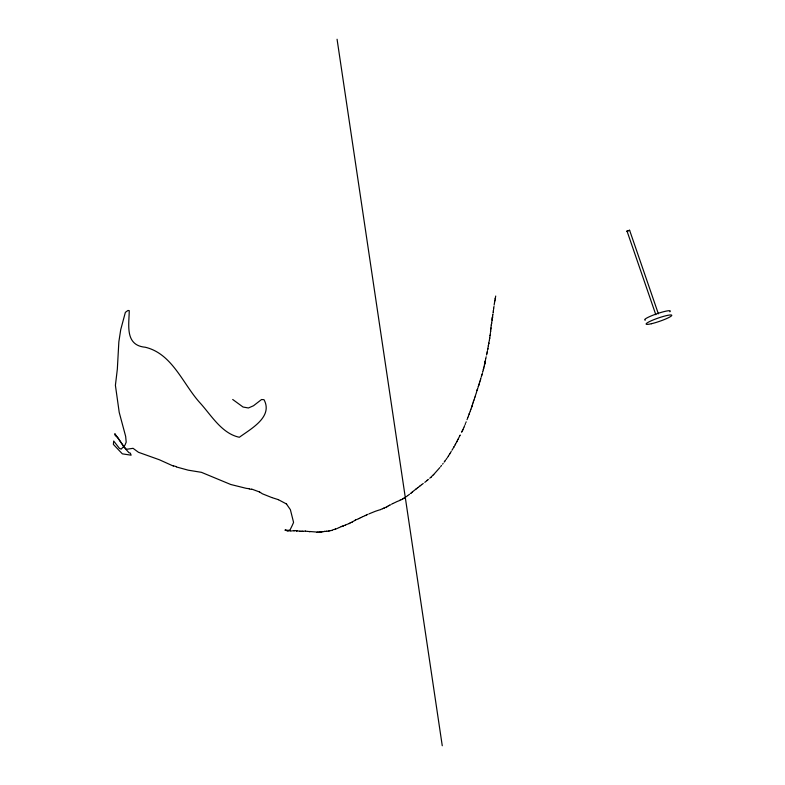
<?xml version="1.0" encoding="UTF-8"?>
<svg xmlns="http://www.w3.org/2000/svg" width="785" height="785" viewBox="0 0 785 785"><rect width="100%" height="100%" fill="white"/><g stroke="black" fill="none" stroke-linecap="round" stroke-linejoin="round"><path stroke-width="1.18" d="M490.91 328.64L490.792 329.71M490.9 328.729L490.968 327.924M490.988 327.688L491.204 325.726M494.158 305.041L494.452 303.069M493.206 312.116L493.098 312.979M490.066 335.44L489.977 336.176M490.183 334.449L490.056 335.597M493.588 309.231L493.628 308.888M490.654 330.819L490.753 330.034M493.373 310.801L493.431 310.399M490.537 331.8L490.635 331.005L490.497 332.035M490.262 333.89L490.38 332.997M493.215 311.998L493.412 310.517M489.889 336.932L489.634 338.531L489.722 338.021M492.411 317.856L492.538 316.885L492.303 318.622M493.618 308.976L493.726 308.191M492.401 317.896L492.313 318.553M629.609 230.27L627.038 231.143L629.609 230.27L658.38 313.843M493.991 306.385L493.804 307.651M492.519 317.061L492.43 317.719M494.864 300.665L495.718 296.033M492.264 318.906L492.342 318.337M492.244 319.044L492.077 320.103L492.166 319.564M492.548 316.855L492.47 317.375M492.951 314.147L492.892 314.569M492.754 315.482L492.833 314.962M491.253 325.412L491.42 324.333M492.489 317.238L492.656 316.159M491.528 323.665L491.636 322.92L491.547 323.518M491.596 323.185L492.058 320.28M494.903 300.39L494.727 301.626M491.371 324.676L491.459 324.068M494.678 301.872L494.462 303.02M488.515 344.919L488.231 346.528M488.555 344.693L488.731 343.663M489.624 338.58L489.369 340.013M489.271 340.582L488.751 343.555M488.702 343.83L488.839 343.065M488.319 346.008L488.447 345.341M495.168 298.948L495.315 298.212M488.103 347.245L487.799 348.756M487.357 351.042L487.132 352.131M487.563 349.973L487.73 349.099M485.621 359.412L485.797 358.559M486.16 356.763L485.895 358.038M485.483 360.099L485.307 360.982M486.523 354.997L486.631 354.496M487.868 348.422L487.622 349.678M484.443 365.054L484.659 364.024M484.61 364.299L484.737 363.632M484.855 363.102L484.983 362.474M485.326 360.884L484.757 363.583L485.051 362.16M486.975 352.877L487.122 352.18M486.867 353.397L486.69 354.202M484.433 365.113L484.59 364.348M485.228 361.345L485.042 362.219M485.012 362.366L485.179 361.6M486.729 354.006L486.828 353.584M484.384 365.329L484.129 366.467M484.051 366.772L483.864 367.547M483.511 368.94L483.266 369.912L483.55 368.783M483.668 368.312L483.805 367.802L483.589 368.626M482.942 371.109L483.109 370.5M482.795 371.678L482.618 372.355M481.431 376.437L482.098 374.16M482.245 373.65L482.294 373.483M481.362 376.682L481.48 376.26M481.068 377.663L480.508 379.479M481.764 375.269L481.911 374.759M478.389 386.318L478.183 386.976M479.066 384.1L478.33 386.514M479.105 383.973L479.635 382.226M477.26 389.929L477.535 389.026M475.337 395.866L476.21 393.157M477.3 389.782L477.084 390.488M478.742 385.141L478.86 384.748M478.762 385.072L478.801 384.944M475.2 396.307L474.974 397.014M477.349 389.645L476.868 391.185M477.476 389.232L477.918 387.819M480.175 380.529L480.626 379.116M479.596 382.354L479.88 381.461M479.9 381.402L480.018 381.019M474.591 398.221L474.935 397.151M472.364 404.942L472.57 404.324M472.315 405.099L471.942 406.218M472.668 404.01L472.923 403.245M474.003 400.016L474.405 398.79M473.051 402.862L473.59 401.243M473.973 400.095L473.806 400.595M473.267 402.185L473.492 401.527M476.613 391.941L476.387 392.618M471.51 407.493L472.001 406.061M471.451 407.65L471.913 406.296M471.314 408.043L470.872 409.309M470.293 410.908L470.519 410.3M470.843 409.387L470.568 410.153M470.156 411.311L469.548 412.979M469.106 414.176L468.468 415.873M469.371 413.459L469.136 414.097L469.312 413.616M467.487 418.434L467.742 417.757M467.271 419.013L467.016 419.671M467.772 417.679L468.341 416.197M465.839 422.664L466.172 421.82M465.476 423.596L465.112 424.518M464.681 425.598L464.131 426.903M463.925 427.374L462.826 429.807M462.022 431.475L462.895 429.65M462.355 430.788L462.61 430.259M461.982 431.544L461.6 432.329M457.89 439.58L458.43 438.501M458.008 439.335L456.713 441.886M458.469 438.423L459.882 435.685M457.027 441.278L455.516 444.153M459.961 435.528L460.245 434.978M455.467 444.231L455.153 444.801M455.114 444.889L454.701 445.605M451.964 450.256L452.925 448.647M453.347 447.921L454.103 446.636M453.681 447.352L454.005 446.802M451.257 451.434L450.394 452.837M450.158 453.23L449.717 453.946M449.619 454.103L448.539 455.81M448.441 455.967L447.264 457.773M446.724 458.558L446.017 459.559M445.458 460.334L445.046 460.883M444.124 462.129L444.899 461.089M440.63 466.614L441.543 465.446M443.132 463.474L442.593 464.141M439.855 467.575L433.791 474.405M433.732 474.474L432.957 475.229M432.829 475.347L431.475 476.623M430.818 477.251L429.758 478.222M427.737 479.978L428.414 479.39M410.83 493.206L410.418 493.549M427.531 480.155L426.922 480.675M411.458 492.656L412.243 492.009M409.515 494.275L407.68 495.659M412.537 491.783L416.776 488.466M415.952 489.114L415.805 489.232M419.985 485.964L421.594 484.718M419.838 486.082L418.13 487.416M421.663 484.659L422.094 484.325A11.785 4.828 -48.6 0 1 422.379 484.149L423.262 483.462M426.147 481.284L424.783 482.343M417.002 488.29L417.905 487.593M407.14 496.051L406.022 496.856M405.138 497.454L404.825 497.67A9.037 5.122 -46.4 0 1 404.501 497.876L404.422 497.935M404.098 498.141L403.205 498.661M389.134 505.491L389.723 505.157M389.056 505.54L387.957 506.168M402.234 499.201L401.841 499.417A9.41 6.103 -48.2 0 1 401.606 499.594L400.654 500.045M352.651 521.691L354.643 520.612A10.499 7.301 -30.1 0 1 354.928 520.396L355.055 520.386M402.479 499.064L402.96 498.799A11.638 7.428 -48.6 0 0 403.196 498.652M389.89 505.069L390.145 504.932A9.92 6.123 -42.1 0 1 390.488 504.834M387.78 506.256L386.662 506.845M351.915 522.094L350.738 522.702M392.608 503.666L391.479 504.255M392.932 503.509L396.042 502.047A7.919 4.838 -44.3 0 0 396.543 501.752L399.496 500.575M356.792 519.533L358.519 518.708M366.389 515.068L367.576 514.518M365.202 515.617L365.476 515.48A8.468 5.132 -31 0 1 365.849 515.372M368.979 513.871L375.544 511.212A12.795 9.037 -41.1 0 1 375.819 511.143L376.005 511.074A10.45 7.605 -42.8 0 0 376.368 510.937L379.4 509.946M359.589 518.178L361.267 517.423M349.04 523.487L350.287 522.908M385.935 507.208L384.061 508.052M288.782 530.248L288.056 530.366A4.818 1.884 -66.8 0 0 287.879 530.326L286.81 530.258M362.591 516.795L361.63 517.266A10.961 7.664 -29.6 0 1 361.267 517.403M363.112 516.559L364.23 516.049A8.556 4.396 -28.8 0 1 364.672 515.873L364.848 515.774M383.688 508.219L382.58 508.709M339.395 527.481L341.22 526.657M365.839 515.313L366.026 515.235A8.399 6.26 -34.5 0 0 366.409 515.146M347.794 524.037L345.449 525.018M382.491 508.749L380.813 509.426M342.397 526.185L343.074 525.911M342.162 526.274L341.573 526.509M344.644 525.322L343.408 525.783M335.548 529.08L335.784 528.992A11.118 9.469 -26.6 0 0 336.176 528.913L339.041 527.628A11.785 8.262 -25.4 0 0 339.424 527.559M335.185 529.218L334.704 529.384A8.517 5.466 -23 0 0 334.096 529.571M289.861 530.277L291.932 526.078A5.534 2.07 -69 0 0 292.089 525.754L293.423 522.781A1.236 0.873 87 0 0 293.512 522.486A1.747 1.285 85.3 0 0 293.492 522.074L290.381 509.671L286.554 504.137M331.908 530.307L331.407 530.444A9.234 5.387 -20.9 0 0 331.044 530.64M329.7 530.895L328.601 531.072M324.254 531.533L323.341 531.681A11.667 6.054 -15 0 0 322.831 531.837M289.851 531.18L291.578 530.954M292.403 530.846L293.335 530.748M324.764 531.465L325.373 531.396M325.618 531.366L326.344 531.278A10.656 7.762 -20 0 1 326.707 531.141M321.958 531.896L319.515 532.102M320.692 532.014L321.33 531.955M285.298 530.209L285.612 530.267A4.484 1.325 -38 0 0 285.76 530.297L286.653 530.277M326.697 531.249L328.12 531.121A12.57 8.586 -19.6 0 0 328.611 531.013M289.145 530.356L289.587 530.336A6.574 2.6 -56.3 0 0 289.773 530.326M294.218 530.699L294.738 530.67A3.954 3.003 -5.1 0 1 295.16 530.621L296.122 530.758A11.961 11.49 -39.3 0 1 296.445 530.758M293.629 530.729L294.424 530.689M318.828 532.122L317.493 532.093M300.174 531.2L300.802 531.19A4.062 2.1 -4.1 0 1 301.224 531.18L301.882 531.209M302.784 531.249L303.442 531.249A3.65 2.924 -9 0 0 303.766 531.2L304.551 531.16A3.572 2.443 -7.8 0 1 305.493 531.072M317.111 532.083L310.026 531.523M309.349 531.484L308.819 531.465A7.614 5.662 -15 0 1 308.289 531.455M297.064 530.866L299.154 531.111M305.453 531.17L305.571 531.18A11.255 9.665 -20.9 0 0 306.032 531.259L307.789 531.366M249.257 488.682L247.461 488.496A11.696 9.243 7.3 0 1 246.078 488.299L230.741 484.492L201.441 472.334L188.184 470.166L176.291 466.928M296.544 530.817L296.436 530.797A6.486 4.847 -5.8 0 0 297.044 530.964M251.642 489.065L259.423 491.94M173.348 466.064L159.384 459.765L138.464 452.288L133.057 448.323L126.532 449.295L123.883 446.714L117.77 437.559L115.209 435.518L114.836 433.673L125.247 448.618L128.946 452.69L130.31 453.122L131.134 455.182L122.342 453.848L113.383 444.398L113.688 441.003L119.418 448.363L121.204 449.118L124.982 445.115L126.189 442.132L125.659 436.391L119.212 412.37L115.405 385.317L117.338 369.127L118.849 341.828L120.733 329.631L125.364 312.371L127.965 310.467L129.24 310.634C129.074 324.882 124.658 345.41 145.323 347.245C172.68 353.799 183.023 384.513 200.46 403.362C211.557 415.707 222.008 433.654 239.356 437.265C251.092 428.698 273.239 416.864 264.015 399.683L261.542 399.526L253.496 405.757L248.423 407.974L243.056 407.032L232.703 399.477M287.359 531.003L286.27 530.424M271.669 497.504L262.406 493.804A13.737 12.393 -20.2 0 1 261.434 493.176L260.483 492.548M271.953 497.621L277.596 499.417A5.387 3.837 3.1 0 1 278.351 499.711M278.381 499.682L286.093 503.764M285.348 529.904L285.818 530.189M285.112 530.12L285.151 530.15A4.259 1.099 -38.8 0 0 285.24 530.228M627.038 231.143L655.818 314.716M337.069 39.25L442.259 745.75M645.319 320.133A13.551 1.766 -19 0 1 657.202 313.657A13.551 1.766 -19 0 1 669.84 311.763M173.357 465.79A90.442 59.336 27.9 0 1 176.311 466.643M249.218 489.026A16.161 10.558 5.8 0 1 251.524 489.389M259.452 491.901A13.492 11.481 -3.5 0 1 260.512 492.509M286.643 504.098A10.401 4.563 29.9 0 1 286.182 503.725M288.399 531.18A1.835 0.952 9.1 0 1 287.997 531.111M294.179 530.582A11.765 0.824 -2.7 0 1 293.825 530.601M299.968 531.17A6.741 5.495 -9.9 0 1 299.664 531.141M301.852 531.337A11.893 6.761 -4.9 0 1 302.294 531.357M302.774 531.308A8.537 5.78 -7.6 0 1 302.431 531.298M309.27 531.71A10.431 6.28 -9.7 0 1 309.928 531.739M316.983 532.299A17.466 7.507 -6.5 0 1 317.346 532.308M319.554 531.945A8.9 5.485 -15 0 1 318.877 531.965M322.576 531.592A7.497 5.073 -17.1 0 1 321.978 531.671M324.254 531.366A14.581 11.471 -22.1 0 1 324.764 531.298M329.7 530.788A8.076 5.053 -19.9 0 0 330.053 530.719A8.841 6.555 -22.6 0 0 330.632 530.523M332.555 530.287A11.589 7.811 -23.1 0 1 331.918 530.464M333.674 529.502A7.507 4.563 -22.2 0 1 332.987 529.738M335.509 528.933A14.15 8.713 -23.3 0 1 335.146 529.061M341.2 526.588A10.195 6.447 -25.8 0 1 341.553 526.441M343.104 526.029A14.866 7.879 -25 0 1 343.428 525.901M345.361 525.194A14.15 8.184 -26.2 0 1 345.007 525.322M349.109 523.664A14.258 10.107 -29.4 0 1 348.648 523.87M350.669 522.535A12.374 7.644 -28.9 0 1 350.238 522.741M352.406 522.005A14.002 10.166 -29.9 0 1 351.984 522.231M355.026 520.327A10.019 5.809 -29.6 0 1 355.742 519.964M356.125 519.699A13.973 9.361 -30.8 0 1 355.821 519.847M358.784 518.492A7.575 4.445 -29.6 0 1 358.49 518.64M359.285 518.551A12.531 9.283 -31 0 1 359.658 518.365M367.841 514.352A11.696 8.174 -34.1 0 1 367.566 514.469M380.529 509.72A12.079 5.534 -31.9 0 1 380.166 509.858M383.669 508.395A11.118 4.916 -34.1 0 1 384.032 508.229M386.701 507.277A10.313 6.084 -40.5 0 1 386.034 507.601M400.291 499.917A10.097 7.045 -50.6 0 1 399.85 500.133M404.403 497.857A12.805 8.606 -51 0 1 404.079 498.053M411.242 493.068A9.822 4.308 -46.3 0 1 411.517 492.833M412.282 492.156A10.588 4.661 -46.4 0 1 412.567 491.93M426.883 480.4A10.921 5.014 -52.3 0 1 426.559 480.675M431.22 477.152A11.314 6.3 -57.5 0 1 430.877 477.466M443.917 462.414L443.917 462.414M651.413 323.724A13.551 1.766 -19 0 0 671.715 315.55A13.551 1.766 -19 0 0 653.738 319.721A13.551 1.766 -19 0 0 651.413 323.724"/></g></svg>
